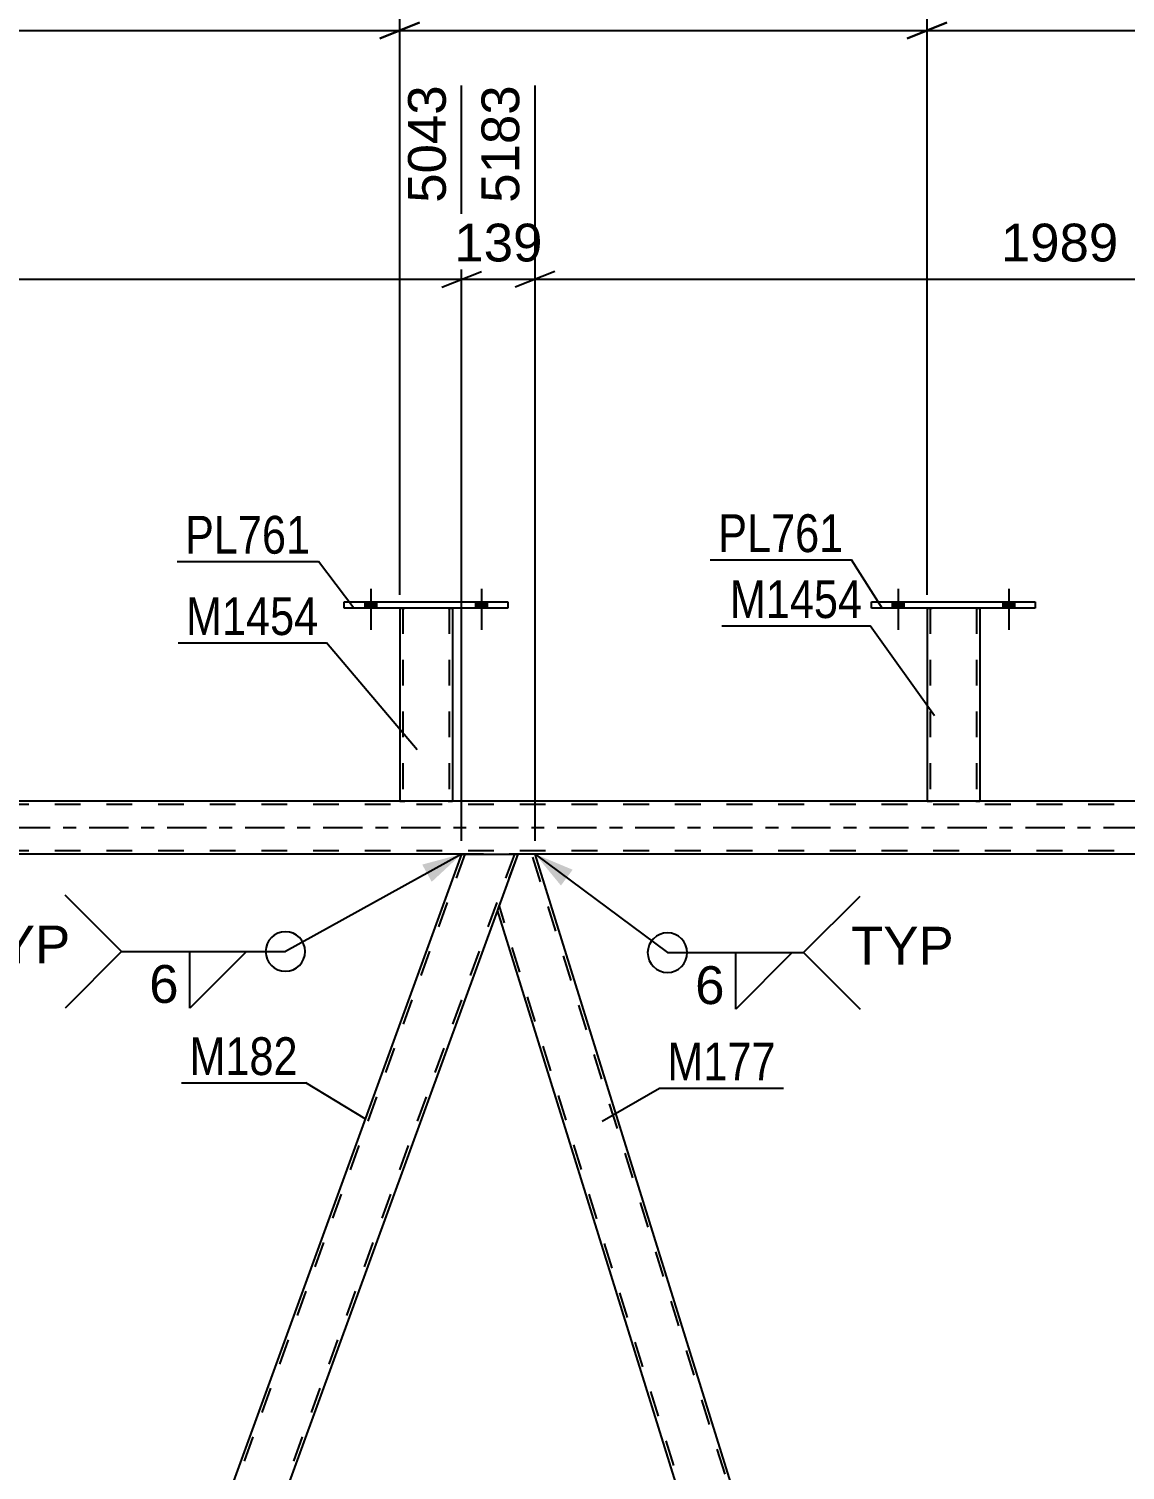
# Model space of a CAD drawing. Header units: millimetres. Extents: x -111 to 730, y -400 to 194.
# Drawn here: x 139.4 to 222.6, y -48.7 to 60.6 of the extents above; entities that cross this region are included whole.
import ezdxf

# ---------------------------------------------------------------- set-up
doc = ezdxf.new("R2010")
doc.units = ezdxf.units.MM
doc.linetypes.add('DXK_LINE_DOT2', pattern=[3.9198, 1.9599, -1.9599])
doc.linetypes.add('DXK_LINE_DOT3', pattern=[5.9187, 2.979, -0.9799, 0.9799, -0.9799])
doc.styles.add('Arial', font='ARIAL.TTF', dxfattribs={"height": 0.2})
doc.styles.add('Arial Narrow', font='ARIALN.TTF', dxfattribs={"height": 0.2})

# ---------------------------------------------------------------- blocks, each defined once
blk = doc.blocks.new('Bolt-203724211-2826 - 2778')
at = {"linetype": 'Continuous'}
for points in [[(164.91, 16.64), (165.79, 16.64), (165.79, 17.12), (164.91, 17.12)], [(173.31, 16.64), (174.19, 16.64), (174.19, 17.12), (173.31, 17.12)]]:
    blk.add_hatch(color=1, dxfattribs=at).paths.add_polyline_path(points)
at = {"color": 1, "linetype": 'Continuous'}
for p, q in [((165.35, 18.12), (165.35, 15)), ((173.75, 18.12), (173.75, 15)), ((164.91, 17.12), (164.91, 16.64)), ((165.79, 17.12), (165.79, 16.64)), ((173.31, 17.12), (173.31, 16.64)), ((174.19, 17.12), (174.19, 16.64))]:
    blk.add_line(p, q, dxfattribs=at)
blk = doc.blocks.new('Bolt-203724211-2827 - 2778')
at = {"linetype": 'Continuous'}
for points in [[(164.91, 16.64), (165.79, 16.64), (165.79, 17.12), (164.91, 17.12)], [(173.31, 16.64), (174.19, 16.64), (174.19, 17.12), (173.31, 17.12)]]:
    blk.add_hatch(color=1, dxfattribs=at).paths.add_polyline_path(points)
at = {"color": 1, "linetype": 'Continuous'}
for p, q in [((165.35, 18.12), (165.35, 15)), ((173.75, 18.12), (173.75, 15)), ((164.91, 17.12), (164.91, 16.64)), ((165.79, 17.12), (165.79, 16.64)), ((173.31, 17.12), (173.31, 16.64)), ((174.19, 17.12), (174.19, 16.64))]:
    blk.add_line(p, q, dxfattribs=at)
blk = doc.blocks.new('Part-203724211-3310 - 2778')
at = {"color": 7, "linetype": 'DXK_LINE_DOT2'}
for p, q in [((167.55, 16.65), (167.55, 16.65)), ((167.55, 16.65), (167.55, 16.64)), ((167.55, 16.64), (167.55, 16.65)), ((167.58, 16.65), (167.55, 16.65)), ((167.55, 16.65), (167.58, 16.65)), ((167.69, 16.65), (167.58, 16.65)), ((167.58, 16.65), (167.69, 16.65)), ((167.84, 16.65), (167.69, 16.65)), ((167.69, 16.65), (167.84, 16.65)), ((167.79, 16.65), (167.79, 16.65)), ((167.79, 16.65), (167.79, 2)), ((167.8, 16.65), (167.79, 16.65)), ((167.79, 16.65), (167.8, 16.65)), ((167.86, 16.65), (167.8, 16.65)), ((167.8, 16.65), (167.86, 16.65)), ((171.25, 16.65), (167.84, 16.65)), ((171.25, 16.65), (167.84, 16.65)), ((171.16, 16.65), (167.86, 16.65)), ((167.86, 16.65), (167.93, 16.65)), ((171.24, 16.65), (167.93, 16.65)), ((171.24, 16.65), (171.16, 16.65)), ((171.29, 16.65), (171.24, 16.65)), ((171.24, 16.65), (171.29, 16.65)), ((171.25, 16.65), (171.4, 16.65)), ((171.4, 16.65), (171.25, 16.65)), ((171.31, 16.65), (171.29, 16.65)), ((171.29, 16.65), (171.31, 16.65)), ((171.31, 16.65), (171.31, 16.65)), ((171.31, 16.65), (171.31, 2)), ((171.4, 16.65), (171.51, 16.65)), ((171.51, 16.65), (171.4, 16.65)), ((171.51, 16.65), (171.55, 16.65)), ((171.55, 16.65), (171.51, 16.65)), ((171.55, 16.65), (171.55, 16.65)), ((171.55, 16.65), (171.55, 16.64)), ((171.55, 16.64), (171.55, 16.65)), ((167.55, 2), (167.58, 2)), ((167.58, 2), (167.69, 2)), ((167.69, 2), (167.84, 2)), ((167.8, 2), (167.79, 2)), ((167.79, 2), (167.8, 2)), ((167.86, 2), (167.8, 2)), ((167.8, 2), (167.84, 2)), ((171.25, 2), (167.84, 2)), ((167.84, 2), (167.86, 2)), ((171.16, 2), (167.86, 2)), ((167.86, 2), (167.93, 2)), ((171.24, 2), (167.93, 2)), ((171.24, 2), (171.16, 2)), ((171.29, 2), (171.24, 2)), ((171.24, 2), (171.29, 2)), ((171.25, 2), (171.4, 2)), ((171.31, 2), (171.29, 2)), ((171.29, 2), (171.31, 2)), ((171.4, 2), (171.51, 2)), ((171.51, 2), (171.55, 2))]:
    blk.add_line(p, q, dxfattribs=at)
at = {"color": 2, "linetype": 'Continuous'}
for p, q in [((167.55, 16.64), (167.55, 2)), ((171.55, 16.64), (171.55, 2)), ((167.58, 2), (167.55, 2)), ((167.69, 2), (167.58, 2)), ((167.84, 2), (167.69, 2)), ((171.25, 2), (167.84, 2)), ((171.4, 2), (171.25, 2)), ((171.51, 2), (171.4, 2)), ((171.55, 2), (171.51, 2))]:
    blk.add_line(p, q, dxfattribs=at)
blk = doc.blocks.new('Bolt-203724211-2852 - 2778')
at = {"linetype": 'Continuous'}
for points in [[(204.91, 16.64), (205.79, 16.64), (205.79, 17.12), (204.91, 17.12)], [(213.31, 16.64), (214.19, 16.64), (214.19, 17.12), (213.31, 17.12)]]:
    blk.add_hatch(color=1, dxfattribs=at).paths.add_polyline_path(points)
at = {"color": 1, "linetype": 'Continuous'}
for p, q in [((205.35, 18.12), (205.35, 15)), ((213.75, 18.12), (213.75, 15)), ((204.91, 17.12), (204.91, 16.64)), ((205.79, 17.12), (205.79, 16.64)), ((213.31, 17.12), (213.31, 16.64)), ((214.19, 17.12), (214.19, 16.64))]:
    blk.add_line(p, q, dxfattribs=at)
blk = doc.blocks.new('Part-203724211-3006 - 2778')
at = {"color": 2, "linetype": 'Continuous'}
for p, q in [((176.5, -2), (174.96, -6.25)), ((177.82, -2), (176.5, -2)), ((214.1, -118.4), (177.82, -2)), ((209.91, -118.4), (174.96, -6.25))]:
    blk.add_line(p, q, dxfattribs=at)
at = {"color": 7, "linetype": 'DXK_LINE_DOT2'}
for p, q in [((214.39, -120.12), (177.57, -2)), ((211.67, -123.22), (175.09, -5.88))]:
    blk.add_line(p, q, dxfattribs=at)
blk = doc.blocks.new('Part-203724211-3021 - 2778')
at = {"color": 7, "linetype": 'DXK_LINE_DOT2'}
for p, q in [((172.5, -2), (128.38, -123.22)), ((176.25, -2), (132.13, -123.22)), ((172.5, -2), (172.52, -2)), ((176.5, -2), (174.96, -6.25))]:
    blk.add_line(p, q, dxfattribs=at)
at = {"color": 2, "linetype": 'Continuous'}
for p, q in [((172.25, -2), (129.39, -119.75)), ((172.25, -2), (176.5, -2)), ((174.96, -6.25), (132.38, -123.22))]:
    blk.add_line(p, q, dxfattribs=at)
blk = doc.blocks.new('Part-203724211-3185 - 2778')
at = {"color": 2, "linetype": 'Continuous'}
for p, q in [((203.35, 16.64), (203.35, 17.12)), ((203.35, 17.12), (215.75, 17.12)), ((215.75, 16.64), (203.35, 16.64)), ((215.75, 17.12), (215.75, 16.64))]:
    blk.add_line(p, q, dxfattribs=at)
blk = doc.blocks.new('Part-203724211-3170 - 2778')
at = {"color": 7, "linetype": 'DXK_LINE_DOT2'}
for p, q in [((207.55, 16.65), (207.55, 16.65)), ((207.55, 16.65), (207.55, 16.64)), ((207.55, 16.64), (207.55, 16.65)), ((207.58, 16.65), (207.55, 16.65)), ((207.55, 16.65), (207.58, 16.65)), ((207.69, 16.65), (207.58, 16.65)), ((207.58, 16.65), (207.69, 16.65)), ((207.84, 16.65), (207.69, 16.65)), ((207.69, 16.65), (207.84, 16.65)), ((207.79, 16.65), (207.79, 16.65)), ((207.79, 16.65), (207.79, 2)), ((207.8, 16.65), (207.79, 16.65)), ((207.79, 16.65), (207.8, 16.65)), ((207.86, 16.65), (207.8, 16.65)), ((207.8, 16.65), (207.86, 16.65)), ((211.25, 16.65), (207.84, 16.65)), ((211.25, 16.65), (207.84, 16.65)), ((211.16, 16.65), (207.86, 16.65)), ((207.86, 16.65), (207.93, 16.65)), ((211.24, 16.65), (207.93, 16.65)), ((211.24, 16.65), (211.16, 16.65)), ((211.29, 16.65), (211.24, 16.65)), ((211.24, 16.65), (211.29, 16.65)), ((211.25, 16.65), (211.4, 16.65)), ((211.4, 16.65), (211.25, 16.65)), ((211.31, 16.65), (211.29, 16.65)), ((211.29, 16.65), (211.31, 16.65)), ((211.31, 16.65), (211.31, 16.65)), ((211.31, 16.65), (211.31, 2)), ((211.4, 16.65), (211.51, 16.65)), ((211.51, 16.65), (211.4, 16.65)), ((211.51, 16.65), (211.55, 16.65)), ((211.55, 16.65), (211.51, 16.65)), ((211.55, 16.65), (211.55, 16.65)), ((211.55, 16.65), (211.55, 16.64)), ((211.55, 16.64), (211.55, 16.65)), ((207.55, 2), (207.58, 2)), ((207.58, 2), (207.69, 2)), ((207.69, 2), (207.84, 2)), ((207.8, 2), (207.79, 2)), ((207.79, 2), (207.8, 2)), ((207.86, 2), (207.8, 2)), ((207.8, 2), (207.84, 2)), ((211.25, 2), (207.84, 2)), ((207.84, 2), (207.86, 2)), ((211.16, 2), (207.86, 2)), ((207.86, 2), (207.93, 2)), ((211.29, 2), (207.93, 2)), ((211.24, 2), (211.16, 2)), ((211.29, 2), (211.24, 2)), ((211.25, 2), (211.4, 2)), ((211.31, 2), (211.29, 2)), ((211.29, 2), (211.31, 2)), ((211.4, 2), (211.51, 2)), ((211.51, 2), (211.55, 2))]:
    blk.add_line(p, q, dxfattribs=at)
at = {"color": 2, "linetype": 'Continuous'}
for p, q in [((207.55, 16.64), (207.55, 2)), ((211.55, 16.64), (211.55, 2)), ((207.58, 2), (207.55, 2)), ((207.69, 2), (207.58, 2)), ((207.84, 2), (207.69, 2)), ((211.25, 2), (207.84, 2)), ((211.4, 2), (211.25, 2)), ((211.51, 2), (211.4, 2)), ((211.55, 2), (211.51, 2))]:
    blk.add_line(p, q, dxfattribs=at)
blk = doc.blocks.new('Part-203724211-3315 - 2778')
at = {"color": 2, "linetype": 'Continuous'}
for p, q in [((163.35, 16.64), (163.35, 17.12)), ((163.35, 17.12), (175.75, 17.12)), ((175.75, 16.64), (163.35, 16.64)), ((175.75, 17.12), (175.75, 16.64))]:
    blk.add_line(p, q, dxfattribs=at)
blk = doc.blocks.new('Part-203724211-3360 - 2778')
at = {"color": 7, "linetype": 'DXK_LINE_DOT2'}
for p, q in [((633.32, 1.76), (-29.49, 1.76)), ((171.55, 2), (167.55, 2)), ((211.55, 2), (207.55, 2)), ((633.32, -1.76), (-29.49, -1.76)), ((177.82, -2), (172.25, -2))]:
    blk.add_line(p, q, dxfattribs=at)
at = {"color": 2, "linetype": 'Continuous'}
for p, q in [((167.55, 2), (131.55, 2)), ((207.55, 2), (171.55, 2)), ((247.55, 2), (211.55, 2)), ((172.25, -2), (92.69, -2)), ((257.38, -2), (177.82, -2))]:
    blk.add_line(p, q, dxfattribs=at)
at = {"color": 7, "linetype": 'DXK_LINE_DOT3'}
blk.add_line((-39.49, 0), (633.32, 0), dxfattribs=at)
blk = doc.blocks.new('Bolt-203724211-3377 - 2778')
at = {"linetype": 'Continuous'}
for points in [[(204.91, 16.64), (205.79, 16.64), (205.79, 17.12), (204.91, 17.12)], [(213.31, 16.64), (214.19, 16.64), (214.19, 17.12), (213.31, 17.12)]]:
    blk.add_hatch(color=1, dxfattribs=at).paths.add_polyline_path(points)
at = {"color": 1, "linetype": 'Continuous'}
for p, q in [((205.35, 18.12), (205.35, 15)), ((213.75, 18.12), (213.75, 15)), ((204.91, 17.12), (204.91, 16.64)), ((205.79, 17.12), (205.79, 16.64)), ((213.31, 17.12), (213.31, 16.64)), ((214.19, 17.12), (214.19, 16.64))]:
    blk.add_line(p, q, dxfattribs=at)
blk = doc.blocks.new('StraightDimension-203724211-3771 - 2778')
at = {"color": 7, "linetype": 'Continuous'}
for p, q in [((127.55, 17.65), (127.55, 70.64)), ((167.55, 17.65), (167.55, 70.64)), ((129.05, 61.05), (126.05, 59.85)), ((127.55, 60.45), (167.55, 60.45)), ((166.05, 59.85), (169.05, 61.05))]:
    blk.add_line(p, q, dxfattribs=at)
at = {"color": 0}
blk.add_wipeout([(152.59, 61.2), (152.59, 65.4), (142.5, 65.4), (142.5, 61.2)], dxfattribs=at)
at = {"color": 3, "style": 'Arial'}
blk.add_text('1000', height=2.865, dxfattribs=at).set_placement((143.1, 61.8))
at = {"color": 0, "linetype": 'Continuous'}
blk.add_wipeout([(166.95, 71.24), (162.75, 71.24), (162.75, 61.15), (166.95, 61.15)], dxfattribs=at)
at = {"color": 3, "linetype": 'Continuous', "style": 'Arial'}
blk.add_text('4926', height=2.865, rotation=90.0002, dxfattribs=at).set_placement((166.35, 61.75))
blk = doc.blocks.new('StraightDimension-203724211-4045 - 2778')
at = {"color": 7, "linetype": 'Continuous'}
for p, q in [((92.69, -1), (92.69, 56.28)), ((172.25, -1), (172.25, 56.28)), ((94.19, 42.19), (91.19, 40.99)), ((92.69, 41.59), (172.25, 41.59)), ((170.75, 40.99), (173.75, 42.19))]:
    blk.add_line(p, q, dxfattribs=at)
at = {"color": 0, "linetype": 'Continuous'}
blk.add_wipeout([(171.65, 56.88), (167.45, 56.88), (167.45, 46.79), (171.65, 46.79)], dxfattribs=at)
at = {"color": 0}
blk.add_wipeout([(137.51, 42.34), (137.51, 46.54), (127.42, 46.54), (127.42, 42.34)], dxfattribs=at)
at = {"color": 3, "linetype": 'Continuous', "style": 'Arial'}
blk.add_text('5043', height=2.865, rotation=90.0002, dxfattribs=at).set_placement((171.05, 47.39))
at = {"color": 3, "style": 'Arial'}
blk.add_text('1989', height=2.865, dxfattribs=at).set_placement((128.02, 42.94))
blk = doc.blocks.new('StraightDimension-203724211-3982 - 2778')
at = {"color": 7, "linetype": 'Continuous'}
for p, q in [((172.25, -1), (172.25, 56.28)), ((177.82, -1), (177.82, 56.28)), ((170.75, 40.99), (173.75, 42.19)), ((172.25, 41.59), (177.82, 41.59)), ((179.32, 42.19), (176.32, 40.99))]:
    blk.add_line(p, q, dxfattribs=at)
at = {"color": 0}
blk.add_wipeout([(178.97, 42.34), (178.97, 46.54), (171.1, 46.54), (171.1, 42.34)], dxfattribs=at)
at = {"color": 3, "style": 'Arial'}
blk.add_text('139', height=2.865, dxfattribs=at).set_placement((171.7, 42.94))
at = {"color": 0, "linetype": 'Continuous'}
blk.add_wipeout([(177.22, 56.88), (173.02, 56.88), (173.02, 46.79), (177.22, 46.79)], dxfattribs=at)
at = {"color": 3, "linetype": 'Continuous', "style": 'Arial'}
blk.add_text('5183', height=2.865, rotation=90.0002, dxfattribs=at).set_placement((176.62, 47.39))
blk = doc.blocks.new('StraightDimension-203724211-4000 - 2778')
at = {"color": 7, "linetype": 'Continuous'}
for p, q in [((177.82, -1), (177.82, 56.28)), ((257.38, -1), (257.38, 56.28)), ((179.32, 42.19), (176.32, 40.99)), ((177.82, 41.59), (257.38, 41.59)), ((255.88, 40.99), (258.88, 42.19))]:
    blk.add_line(p, q, dxfattribs=at)
at = {"color": 0, "linetype": 'Continuous'}
blk.add_wipeout([(256.78, 56.88), (252.58, 56.88), (252.58, 46.79), (256.78, 46.79)], dxfattribs=at)
at = {"color": 0}
blk.add_wipeout([(222.65, 42.34), (222.65, 46.54), (212.55, 46.54), (212.55, 42.34)], dxfattribs=at)
at = {"color": 3, "linetype": 'Continuous', "style": 'Arial'}
blk.add_text('7172', height=2.865, rotation=90.0002, dxfattribs=at).set_placement((256.18, 47.39))
at = {"color": 3, "style": 'Arial'}
blk.add_text('1989', height=2.865, dxfattribs=at).set_placement((213.15, 42.94))
blk = doc.blocks.new('StraightDimension-203724211-3763 - 2778')
at = {"color": 7, "linetype": 'Continuous'}
for p, q in [((167.55, 17.65), (167.55, 70.64)), ((207.55, 17.65), (207.55, 70.64)), ((169.05, 61.05), (166.05, 59.85)), ((167.55, 60.45), (207.55, 60.45)), ((206.05, 59.85), (209.05, 61.05))]:
    blk.add_line(p, q, dxfattribs=at)
at = {"color": 0}
blk.add_wipeout([(192.59, 61.2), (192.59, 65.4), (182.5, 65.4), (182.5, 61.2)], dxfattribs=at)
at = {"color": 3, "style": 'Arial'}
blk.add_text('1000', height=2.865, dxfattribs=at).set_placement((183.1, 61.8))
at = {"color": 0, "linetype": 'Continuous'}
blk.add_wipeout([(206.95, 71.24), (202.75, 71.24), (202.75, 61.15), (206.95, 61.15)], dxfattribs=at)
at = {"color": 3, "linetype": 'Continuous', "style": 'Arial'}
blk.add_text('5926', height=2.865, rotation=90.0002, dxfattribs=at).set_placement((206.35, 61.75))
blk = doc.blocks.new('StraightDimension-203724211-3755 - 2778')
at = {"color": 7, "linetype": 'Continuous'}
for p, q in [((207.55, 17.65), (207.55, 70.64)), ((247.55, 17.65), (247.55, 70.64)), ((209.05, 61.05), (206.05, 59.85)), ((207.55, 60.45), (247.55, 60.45)), ((246.05, 59.85), (249.05, 61.05))]:
    blk.add_line(p, q, dxfattribs=at)
at = {"color": 0}
blk.add_wipeout([(232.59, 61.2), (232.59, 65.4), (222.5, 65.4), (222.5, 61.2)], dxfattribs=at)
at = {"color": 3, "style": 'Arial'}
blk.add_text('1000', height=2.865, dxfattribs=at).set_placement((223.1, 61.8))
at = {"color": 0, "linetype": 'Continuous'}
blk.add_wipeout([(246.95, 71.24), (242.75, 71.24), (242.75, 61.15), (246.95, 61.15)], dxfattribs=at)
at = {"color": 3, "linetype": 'Continuous', "style": 'Arial'}
blk.add_text('6926', height=2.865, rotation=90.0002, dxfattribs=at).set_placement((246.35, 61.75))
blk = doc.blocks.new('WeldMark-203724211-12960 - 2778')
at = {"linetype": 'Continuous'}
blk.add_hatch(color=30, dxfattribs=at).paths.add_polyline_path([(169.26, -2.8), (172.25, -2), (169.98, -4.11)])
at = {"color": 30, "linetype": 'Continuous'}
for p in [(172.25, -2), (146.45, -9.39)]:
    blk.add_line(p, (158.88, -9.39), dxfattribs=at)
at = {"color": 3, "linetype": 'Continuous'}
for p, q in [((146.45, -9.39), (142.17, -5.11)), ((146.45, -9.39), (142.17, -13.68)), ((151.64, -9.39), (155.92, -9.39)), ((155.92, -9.39), (151.64, -13.68)), ((151.64, -13.68), (151.64, -9.39))]:
    blk.add_line(p, q, dxfattribs=at)
for start, end in [(90, 270), (270, 90)]:
    blk.add_arc((158.88, -9.39), 1.5, start, end, dxfattribs=at)
at = {"color": 0}
blk.add_wipeout([(150.98, -13.49), (150.98, -10.09), (148.35, -10.09), (148.35, -13.49)], dxfattribs=at)
at = {"color": 3, "style": 'Arial'}
blk.add_text('6', height=2.87, dxfattribs=at).set_placement((148.55, -13.29))
at = {"color": 0, "linetype": 'Continuous'}
blk.add_wipeout([(142.55, -10.29), (142.55, -7.29), (134.78, -7.29), (134.78, -10.29)], dxfattribs=at)
blk.add_wipeout([(142.55, -10.29), (142.55, -7.29), (134.78, -7.29), (134.78, -10.29)], dxfattribs=at)
at = {"color": 3, "linetype": 'Continuous', "style": 'Arial'}
blk.add_text('TYP', height=2.865, dxfattribs=at).set_placement((134.78, -10.29))
blk = doc.blocks.new('Mark-203724211-3002 - 2778')
at = {"color": 30, "linetype": 'Continuous'}
for p, q in [((182.92, -22.26), (187.25, -19.76)), ((187.25, -19.76), (196.67, -19.76))]:
    blk.add_line(p, q, dxfattribs=at)
at = {"color": 0}
blk.add_wipeout([(196.07, -19.16), (196.07, -16.16), (187.85, -16.16), (187.85, -19.16)], dxfattribs=at)
blk.add_wipeout([(196.07, -19.16), (196.07, -16.16), (187.85, -16.16), (187.85, -19.16)], dxfattribs=at)
at = {"color": 3, "style": 'Arial Narrow'}
blk.add_text('M177', height=2.863, dxfattribs=at).set_placement((187.85, -19.16))
blk = doc.blocks.new('Mark-203724211-3017 - 2778')
at = {"color": 30, "linetype": 'Continuous'}
for p in [(151, -19.36), (164.93, -22.09)]:
    blk.add_line(p, (160.43, -19.36), dxfattribs=at)
at = {"color": 0}
blk.add_wipeout([(159.83, -18.76), (159.83, -15.76), (151.6, -15.76), (151.6, -18.76)], dxfattribs=at)
blk.add_wipeout([(159.83, -18.76), (159.83, -15.76), (151.6, -15.76), (151.6, -18.76)], dxfattribs=at)
at = {"color": 3, "style": 'Arial Narrow'}
blk.add_text('M182', height=2.863, dxfattribs=at).set_placement((151.6, -18.76))
blk = doc.blocks.new('Mark-203724211-3166 - 2778')
at = {"color": 30, "linetype": 'Continuous'}
for p in [(191.99, 15.3), (208.11, 8.49)]:
    blk.add_line(p, (203.24, 15.3), dxfattribs=at)
at = {"color": 0}
blk.add_wipeout([(202.64, 15.9), (202.64, 18.9), (192.59, 18.9), (192.59, 15.9)], dxfattribs=at)
blk.add_wipeout([(202.64, 15.9), (202.64, 18.9), (192.59, 18.9), (192.59, 15.9)], dxfattribs=at)
at = {"color": 3, "style": 'Arial Narrow'}
blk.add_text('M1454', height=2.863, dxfattribs=at).set_placement((192.59, 15.9))
blk = doc.blocks.new('Mark-203724211-3181 - 2778')
at = {"color": 30, "linetype": 'Continuous'}
for p in [(191.11, 20.3), (204.15, 16.64)]:
    blk.add_line(p, (201.81, 20.3), dxfattribs=at)
at = {"color": 0}
blk.add_wipeout([(201.21, 20.9), (201.21, 23.9), (191.71, 23.9), (191.71, 20.9)], dxfattribs=at)
blk.add_wipeout([(201.21, 20.9), (201.21, 23.9), (191.71, 23.9), (191.71, 20.9)], dxfattribs=at)
at = {"color": 3, "style": 'Arial Narrow'}
blk.add_text('PL761', height=2.863, dxfattribs=at).set_placement((191.71, 20.9))
blk = doc.blocks.new('Mark-203724211-3306 - 2778')
at = {"color": 30, "linetype": 'Continuous'}
for p in [(150.74, 14.01), (168.88, 5.9)]:
    blk.add_line(p, (161.99, 14.01), dxfattribs=at)
at = {"color": 0}
blk.add_wipeout([(161.39, 14.61), (161.39, 17.61), (151.34, 17.61), (151.34, 14.61)], dxfattribs=at)
blk.add_wipeout([(161.39, 14.61), (161.39, 17.61), (151.34, 17.61), (151.34, 14.61)], dxfattribs=at)
at = {"color": 3, "style": 'Arial Narrow'}
blk.add_text('M1454', height=2.863, dxfattribs=at).set_placement((151.34, 14.61))
blk = doc.blocks.new('Mark-203724211-3311 - 2778')
at = {"color": 30, "linetype": 'Continuous'}
for p in [(150.67, 20.18), (164.07, 16.64)]:
    blk.add_line(p, (161.38, 20.18), dxfattribs=at)
at = {"color": 0}
blk.add_wipeout([(160.78, 20.78), (160.78, 23.78), (151.27, 23.78), (151.27, 20.78)], dxfattribs=at)
blk.add_wipeout([(160.78, 20.78), (160.78, 23.78), (151.27, 23.78), (151.27, 20.78)], dxfattribs=at)
at = {"color": 3, "style": 'Arial Narrow'}
blk.add_text('PL761', height=2.863, dxfattribs=at).set_placement((151.27, 20.78))
blk = doc.blocks.new('WeldMark-203724211-12983 - 2778')
at = {"linetype": 'Continuous'}
blk.add_hatch(color=30, dxfattribs=at).paths.add_polyline_path([(179.78, -4.39), (177.82, -2), (180.67, -3.19)])
at = {"color": 30, "linetype": 'Continuous'}
for p, q in [((177.82, -2), (187.86, -9.48)), ((187.86, -9.48), (198.19, -9.48))]:
    blk.add_line(p, q, dxfattribs=at)
at = {"color": 3, "linetype": 'Continuous'}
for p, q in [((198.19, -9.48), (202.47, -5.19)), ((193.04, -9.48), (197.33, -9.48)), ((197.33, -9.48), (193.04, -13.76)), ((193.04, -13.76), (193.04, -9.48)), ((198.19, -9.48), (202.47, -13.76))]:
    blk.add_line(p, q, dxfattribs=at)
blk.add_arc((187.86, -9.48), 1.5, 90, 270, dxfattribs=at)
at = {"color": 0}
blk.add_wipeout([(192.39, -13.58), (192.39, -10.18), (189.76, -10.18), (189.76, -13.58)], dxfattribs=at)
at = {"color": 3, "linetype": 'Continuous'}
blk.add_arc((187.86, -9.48), 1.5, 270, 90, dxfattribs=at)
at = {"color": 3, "style": 'Arial'}
blk.add_text('6', height=2.87, dxfattribs=at).set_placement((189.96, -13.38))
at = {"color": 0, "linetype": 'Continuous'}
blk.add_wipeout([(209.56, -10.38), (209.56, -7.38), (201.79, -7.38), (201.79, -10.38)], dxfattribs=at)
blk.add_wipeout([(209.56, -10.38), (209.56, -7.38), (201.79, -7.38), (201.79, -10.38)], dxfattribs=at)
at = {"color": 3, "linetype": 'Continuous', "style": 'Arial'}
blk.add_text('TYP', height=2.865, dxfattribs=at).set_placement((201.79, -10.38))

msp = doc.modelspace()

# ---------------------------------------------------------------- block references
for name in ['Bolt-203724211-2826 - 2778', 'Bolt-203724211-2827 - 2778', 'Bolt-203724211-2852 - 2778', 'Bolt-203724211-3377 - 2778', 'Part-203724211-3315 - 2778', 'Part-203724211-3310 - 2778', 'Part-203724211-3185 - 2778', 'Part-203724211-3170 - 2778', 'Part-203724211-3360 - 2778', 'Part-203724211-3021 - 2778', 'Part-203724211-3006 - 2778']:
    msp.add_blockref(name, (0, 0))

# ---------------------------------------------------------------- next in the draw order: block references
for name in ['StraightDimension-203724211-3771 - 2778', 'WeldMark-203724211-12960 - 2778', 'WeldMark-203724211-12983 - 2778', 'Mark-203724211-3017 - 2778', 'Mark-203724211-3002 - 2778']:
    msp.add_blockref(name, (0, 0))

# ---------------------------------------------------------------- next in the draw order: block references
msp.add_blockref('StraightDimension-203724211-4045 - 2778', (0, 0))

# ---------------------------------------------------------------- next in the draw order: block references
msp.add_blockref('StraightDimension-203724211-3982 - 2778', (0, 0))

# ---------------------------------------------------------------- next in the draw order: block references
msp.add_blockref('StraightDimension-203724211-4000 - 2778', (0, 0))

# ---------------------------------------------------------------- next in the draw order: block references
msp.add_blockref('StraightDimension-203724211-3763 - 2778', (0, 0))

# ---------------------------------------------------------------- next in the draw order: block references
for name in ['StraightDimension-203724211-3755 - 2778', 'Mark-203724211-3306 - 2778']:
    msp.add_blockref(name, (0, 0))

# ---------------------------------------------------------------- next in the draw order: block references
for name in ['Mark-203724211-3311 - 2778', 'Mark-203724211-3166 - 2778']:
    msp.add_blockref(name, (0, 0))

# ---------------------------------------------------------------- next in the draw order: block references
msp.add_blockref('Mark-203724211-3181 - 2778', (0, 0))

doc.saveas('drawing.dxf')
